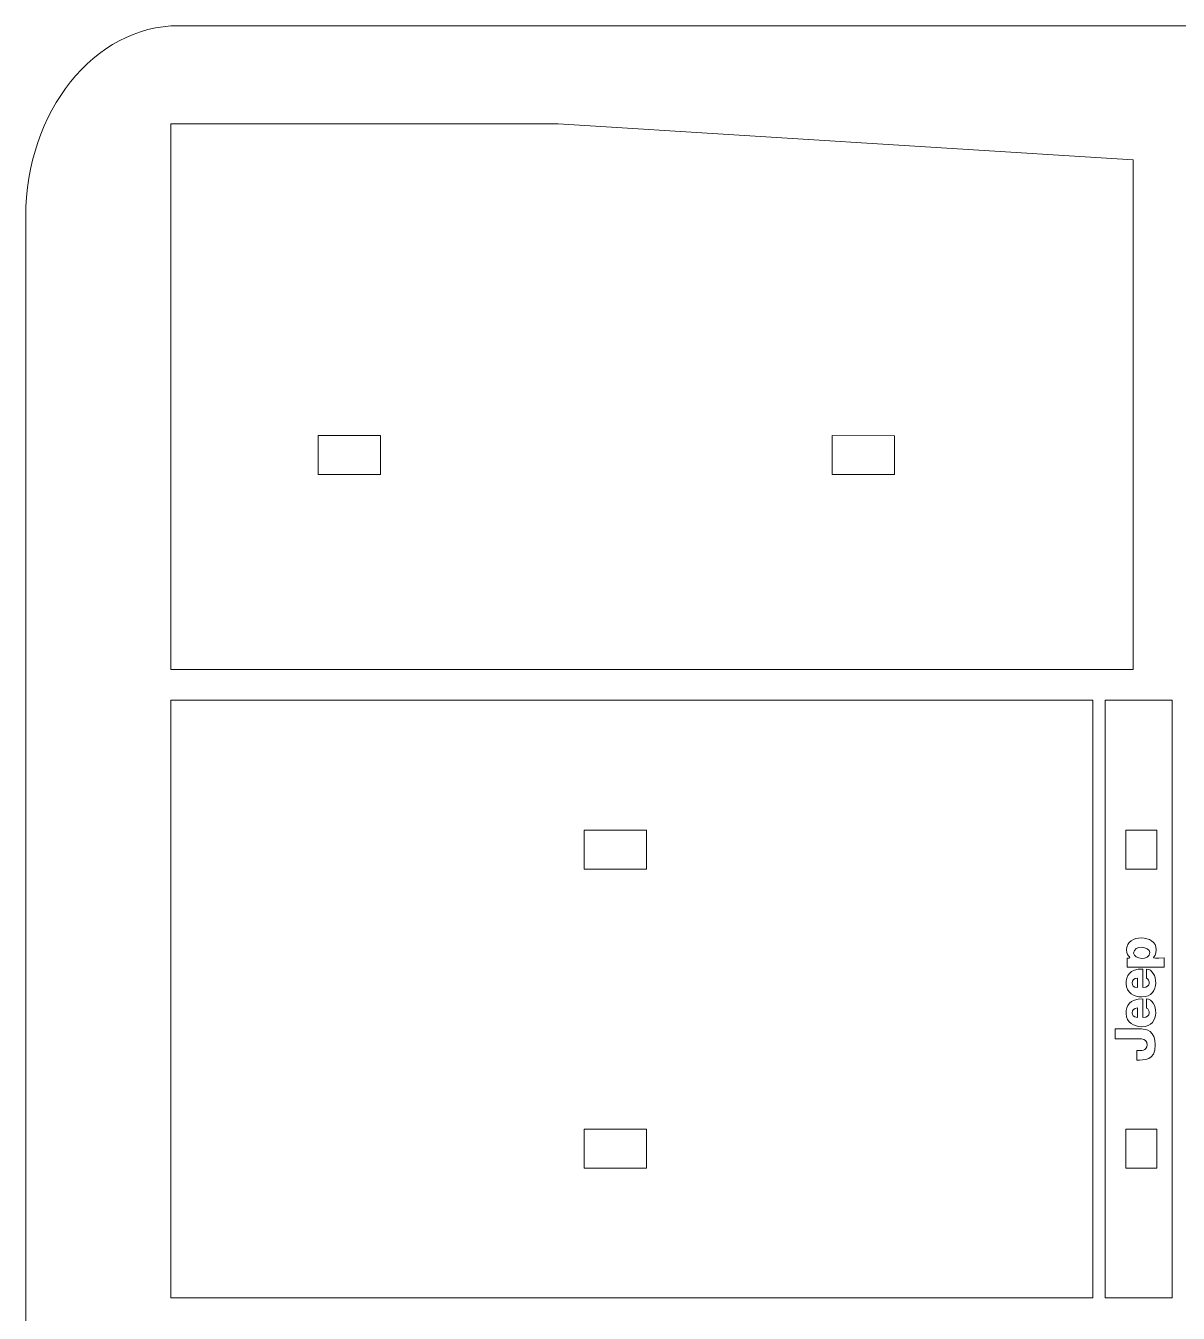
# Model space of a CAD drawing. Header units: centimetres. Extents: x -115 to 36, y 62 to 130.
# Drawn here: x -37.98 to -28.57, y 119.78 to 130.3 of the extents above; entities that cross this region are included whole.
import ezdxf

# ---------------------------------------------------------------- set-up
doc = ezdxf.new("R2010")
doc.units = ezdxf.units.CM
doc.header["$MEASUREMENT"] = 0
doc.layers.add('Camada 1', color=7, linetype='Continuous')

msp = doc.modelspace()

# ---------------------------------------------------------------- linework, layer by layer
at = {"layer": 'Camada 1', "lineweight": 9}
for points, knots in [([(-37.98462, 128.74245), (-37.98462, 129.60011), (-37.42239, 130.30186), (-36.7352, 130.30186), (-36.7352, 130.30186), (-36.7352, 130.30186), (-3.00048, 130.30186), (-3.00048, 130.30186), (-3.00048, 130.30186), (-2.31329, 130.30186), (-1.75102, 129.60011), (-1.75102, 128.74245), (-1.75102, 128.74245), (-1.75102, 128.74245), (-1.75102, 63.24875), (-1.75102, 63.24875), (-1.75102, 63.24875), (-1.75102, 62.39104), (-2.31329, 61.68936), (-3.00048, 61.68936), (-3.00048, 61.68936), (-3.00048, 61.68936), (-36.7352, 61.68936), (-36.7352, 61.68936), (-36.7352, 61.68936), (-37.42239, 61.68936), (-37.98462, 62.39104), (-37.98462, 63.24875), (-37.98462, 63.24875), (-37.98462, 63.24875), (-37.98462, 128.74245), (-37.98462, 128.74245)], [0, 0, 0, 0, 0.11111111, 0.11111111, 0.11111111, 0.11111111, 0.22222222, 0.22222222, 0.22222222, 0.22222222, 0.33333333, 0.33333333, 0.33333333, 0.33333333, 0.44444444, 0.44444444, 0.44444444, 0.44444444, 0.55555556, 0.55555556, 0.55555556, 0.55555556, 0.66666667, 0.66666667, 0.66666667, 0.66666667, 0.77777778, 0.77777778, 0.77777778, 0.77777778, 1, 1, 1, 1]), ([(-28.93373, 129.20688), (-28.93373, 129.20688), (-33.63482, 129.50075), (-33.63482, 129.50075), (-33.63482, 129.50075), (-33.63482, 129.50075), (-36.7997, 129.50075), (-36.7997, 129.50075), (-36.7997, 129.50075), (-36.7997, 129.50075), (-36.79995, 125.04104), (-36.79995, 125.04104), (-36.79995, 125.04104), (-36.79995, 125.04104), (-28.93394, 125.04095), (-28.93394, 125.04095), (-28.93394, 125.04095), (-28.93394, 125.04095), (-28.93373, 129.20688), (-28.93373, 129.20688)], [0, 0, 0, 0, 0.16666667, 0.16666667, 0.16666667, 0.16666667, 0.33333333, 0.33333333, 0.33333333, 0.33333333, 0.5, 0.5, 0.5, 0.5, 0.66666667, 0.66666667, 0.66666667, 0.66666667, 1, 1, 1, 1]), ([(-35.08498, 126.95227), (-35.08498, 126.95227), (-35.08502, 126.63367), (-35.08502, 126.63367), (-35.08502, 126.63367), (-35.08502, 126.63367), (-35.59473, 126.63367), (-35.59473, 126.63367), (-35.59473, 126.63367), (-35.59473, 126.63367), (-35.59473, 126.95227), (-35.59473, 126.95227), (-35.59473, 126.95227), (-35.59473, 126.95227), (-35.08498, 126.95227), (-35.08498, 126.95227)], [0, 0, 0, 0, 0.2, 0.2, 0.2, 0.2, 0.4, 0.4, 0.4, 0.4, 0.6, 0.6, 0.6, 0.6, 1, 1, 1, 1]), ([(-31.39493, 126.63367), (-31.39493, 126.63367), (-31.39488, 126.95227), (-31.39488, 126.95227), (-31.39488, 126.95227), (-31.39488, 126.95227), (-30.88514, 126.95223), (-30.88514, 126.95223), (-30.88514, 126.95223), (-30.88514, 126.95223), (-30.88514, 126.63367), (-30.88514, 126.63367), (-30.88514, 126.63367), (-30.88514, 126.63367), (-31.39493, 126.63367), (-31.39493, 126.63367)], [0, 0, 0, 0, 0.2, 0.2, 0.2, 0.2, 0.4, 0.4, 0.4, 0.4, 0.6, 0.6, 0.6, 0.6, 1, 1, 1, 1]), ([(-36.79995, 124.79111), (-36.79995, 124.79111), (-36.79995, 119.90615), (-36.79995, 119.90615), (-36.79995, 119.90615), (-36.79995, 119.90615), (-29.26527, 119.90615), (-29.26527, 119.90615), (-29.26527, 119.90615), (-29.26527, 119.90615), (-29.26527, 124.79111), (-29.26527, 124.79111), (-29.26527, 124.79111), (-29.26527, 124.79111), (-36.79995, 124.79111), (-36.79995, 124.79111)], [0, 0, 0, 0, 0.2, 0.2, 0.2, 0.2, 0.4, 0.4, 0.4, 0.4, 0.6, 0.6, 0.6, 0.6, 1, 1, 1, 1]), ([(-29.16327, 119.90615), (-29.16327, 119.90615), (-28.61762, 119.90615), (-28.61762, 119.90615), (-28.61762, 119.90615), (-28.61762, 119.90615), (-28.61762, 124.79111), (-28.61762, 124.79111), (-28.61762, 124.79111), (-28.61762, 124.79111), (-29.16327, 124.79111), (-29.16327, 124.79111), (-29.16327, 124.79111), (-29.16327, 124.79111), (-29.16327, 119.90615), (-29.16327, 119.90615)], [0, 0, 0, 0, 0.2, 0.2, 0.2, 0.2, 0.4, 0.4, 0.4, 0.4, 0.6, 0.6, 0.6, 0.6, 1, 1, 1, 1]), ([(-33.42203, 123.41056), (-33.42203, 123.41056), (-33.42203, 123.72916), (-33.42203, 123.72916), (-33.42203, 123.72916), (-33.42203, 123.72916), (-32.91224, 123.72916), (-32.91224, 123.72916), (-32.91224, 123.72916), (-32.91224, 123.72916), (-32.91224, 123.41056), (-32.91224, 123.41056), (-32.91224, 123.41056), (-32.91224, 123.41056), (-33.42203, 123.41056), (-33.42203, 123.41056)], [0, 0, 0, 0, 0.2, 0.2, 0.2, 0.2, 0.4, 0.4, 0.4, 0.4, 0.6, 0.6, 0.6, 0.6, 1, 1, 1, 1]), ([(-28.7406, 123.41056), (-28.7406, 123.41056), (-28.7406, 123.72916), (-28.7406, 123.72916), (-28.7406, 123.72916), (-28.7406, 123.72916), (-28.99547, 123.72916), (-28.99547, 123.72916), (-28.99547, 123.72916), (-28.99547, 123.72916), (-28.99547, 123.41056), (-28.99547, 123.41056), (-28.99547, 123.41056), (-28.99547, 123.41056), (-28.7406, 123.41056), (-28.7406, 123.41056)], [0, 0, 0, 0, 0.2, 0.2, 0.2, 0.2, 0.4, 0.4, 0.4, 0.4, 0.6, 0.6, 0.6, 0.6, 1, 1, 1, 1]), ([(-32.91224, 121.2867), (-32.91224, 121.2867), (-33.42203, 121.2867), (-33.42203, 121.2867), (-33.42203, 121.2867), (-33.42203, 121.2867), (-33.42203, 120.96806), (-33.42203, 120.96806), (-33.42203, 120.96806), (-33.42203, 120.96806), (-32.91224, 120.96806), (-32.91224, 120.96806), (-32.91224, 120.96806), (-32.91224, 120.96806), (-32.91224, 121.2867), (-32.91224, 121.2867)], [0, 0, 0, 0, 0.2, 0.2, 0.2, 0.2, 0.4, 0.4, 0.4, 0.4, 0.6, 0.6, 0.6, 0.6, 1, 1, 1, 1]), ([(-28.7406, 120.96806), (-28.7406, 120.96806), (-28.99547, 120.96806), (-28.99547, 120.96806), (-28.99547, 120.96806), (-28.99547, 120.96806), (-28.99547, 121.28666), (-28.99547, 121.28666), (-28.99547, 121.28666), (-28.99547, 121.28666), (-28.7406, 121.28666), (-28.7406, 121.28666), (-28.7406, 121.28666), (-28.7406, 121.28666), (-28.7406, 120.96806), (-28.7406, 120.96806)], [0, 0, 0, 0, 0.2, 0.2, 0.2, 0.2, 0.4, 0.4, 0.4, 0.4, 0.6, 0.6, 0.6, 0.6, 1, 1, 1, 1])]:
    msp.add_open_spline(points, degree=3, knots=knots, dxfattribs=at)
at = {"layer": 'Camada 1', "color": 140, "lineweight": 9}
for points, knots in [([(-28.68127, 122.68435), (-28.68127, 122.68435), (-28.68127, 122.60808), (-28.68127, 122.60808), (-28.68127, 122.60808), (-28.68127, 122.60808), (-28.98361, 122.60808), (-28.98361, 122.60808), (-28.98361, 122.60808), (-28.98361, 122.60808), (-28.98361, 122.68346), (-28.98361, 122.68346), (-28.98361, 122.68346), (-28.92798, 122.68346), (-28.98974, 122.6875), (-28.98974, 122.75095), (-28.98974, 122.75095), (-28.98974, 122.88174), (-28.74611, 122.87895), (-28.74611, 122.75181), (-28.74611, 122.75181), (-28.74611, 122.67181), (-28.82705, 122.68435), (-28.68127, 122.68435)], [0, 0, 0, 0, 0.14285714, 0.14285714, 0.14285714, 0.14285714, 0.28571429, 0.28571429, 0.28571429, 0.28571429, 0.42857143, 0.42857143, 0.42857143, 0.42857143, 0.57142857, 0.57142857, 0.57142857, 0.57142857, 0.71428571, 0.71428571, 0.71428571, 0.71428571, 1, 1, 1, 1]), ([(-28.93102, 122.72467), (-28.93102, 122.671), (-28.79956, 122.65978), (-28.79956, 122.72816), (-28.79956, 122.72816), (-28.79956, 122.78203), (-28.93102, 122.79197), (-28.93102, 122.72467)], [0, 0, 0, 0, 0.33333333, 0.33333333, 0.33333333, 0.33333333, 1, 1, 1, 1]), ([(-28.8653, 122.3662), (-28.92401, 122.3662), (-28.99237, 122.39949), (-28.99237, 122.47399), (-28.99237, 122.47399), (-28.99237, 122.53798), (-28.96783, 122.59407), (-28.85478, 122.59407), (-28.85478, 122.59407), (-28.85478, 122.59407), (-28.85478, 122.44244), (-28.85478, 122.44244), (-28.85478, 122.44244), (-28.7856, 122.44244), (-28.79796, 122.50743), (-28.82498, 122.51871), (-28.82498, 122.51871), (-28.82498, 122.51871), (-28.82498, 122.59318), (-28.82498, 122.59318), (-28.82498, 122.59318), (-28.73617, 122.59318), (-28.70097, 122.3662), (-28.8653, 122.3662)], [0, 0, 0, 0, 0.14285714, 0.14285714, 0.14285714, 0.14285714, 0.28571429, 0.28571429, 0.28571429, 0.28571429, 0.42857143, 0.42857143, 0.42857143, 0.42857143, 0.57142857, 0.57142857, 0.57142857, 0.57142857, 0.71428571, 0.71428571, 0.71428571, 0.71428571, 1, 1, 1, 1]), ([(-28.90034, 122.44244), (-28.90034, 122.44244), (-28.90034, 122.51957), (-28.90034, 122.51957), (-28.90034, 122.51957), (-28.95486, 122.51957), (-28.96203, 122.44244), (-28.90034, 122.44244)], [0, 0, 0, 0, 0.33333333, 0.33333333, 0.33333333, 0.33333333, 1, 1, 1, 1]), ([(-28.8653, 122.12255), (-28.92401, 122.12255), (-28.99237, 122.15587), (-28.99237, 122.23036), (-28.99237, 122.23036), (-28.99237, 122.29434), (-28.96783, 122.35042), (-28.85478, 122.35042), (-28.85478, 122.35042), (-28.85478, 122.35042), (-28.85478, 122.19882), (-28.85478, 122.19882), (-28.85478, 122.19882), (-28.78552, 122.19882), (-28.79802, 122.26384), (-28.82498, 122.27506), (-28.82498, 122.27506), (-28.82498, 122.27506), (-28.82498, 122.34956), (-28.82498, 122.34956), (-28.82498, 122.34956), (-28.73618, 122.34956), (-28.70096, 122.12255), (-28.8653, 122.12255)], [0, 0, 0, 0, 0.14285714, 0.14285714, 0.14285714, 0.14285714, 0.28571429, 0.28571429, 0.28571429, 0.28571429, 0.42857143, 0.42857143, 0.42857143, 0.42857143, 0.57142857, 0.57142857, 0.57142857, 0.57142857, 0.71428571, 0.71428571, 0.71428571, 0.71428571, 1, 1, 1, 1]), ([(-28.90034, 122.19882), (-28.90034, 122.19882), (-28.90034, 122.27592), (-28.90034, 122.27592), (-28.90034, 122.27592), (-28.95484, 122.27592), (-28.96206, 122.19882), (-28.90034, 122.19882)], [0, 0, 0, 0, 0.33333333, 0.33333333, 0.33333333, 0.33333333, 1, 1, 1, 1]), ([(-28.86616, 122.02266), (-28.86616, 122.02266), (-29.08176, 122.02266), (-29.08176, 122.02266), (-29.08176, 122.02266), (-29.08176, 122.02266), (-29.08176, 122.10416), (-29.08176, 122.10416), (-29.08176, 122.10416), (-29.08176, 122.10416), (-28.86793, 122.10416), (-28.86793, 122.10416), (-28.86793, 122.10416), (-28.83111, 122.10416), (-28.754, 122.08838), (-28.754, 121.97533), (-28.754, 121.97533), (-28.754, 121.84093), (-28.8478, 121.84999), (-28.9056, 121.84999), (-28.9056, 121.84999), (-28.9056, 121.84999), (-28.9056, 121.92888), (-28.9056, 121.92888), (-28.9056, 121.92888), (-28.87409, 121.92888), (-28.82149, 121.92168), (-28.82149, 121.97445), (-28.82149, 121.97445), (-28.82149, 122.00424), (-28.83813, 122.02266), (-28.86616, 122.02266)], [0, 0, 0, 0, 0.11111111, 0.11111111, 0.11111111, 0.11111111, 0.22222222, 0.22222222, 0.22222222, 0.22222222, 0.33333333, 0.33333333, 0.33333333, 0.33333333, 0.44444444, 0.44444444, 0.44444444, 0.44444444, 0.55555556, 0.55555556, 0.55555556, 0.55555556, 0.66666667, 0.66666667, 0.66666667, 0.66666667, 0.77777778, 0.77777778, 0.77777778, 0.77777778, 1, 1, 1, 1])]:
    msp.add_open_spline(points, degree=3, knots=knots, dxfattribs=at)

doc.saveas('drawing.dxf')
